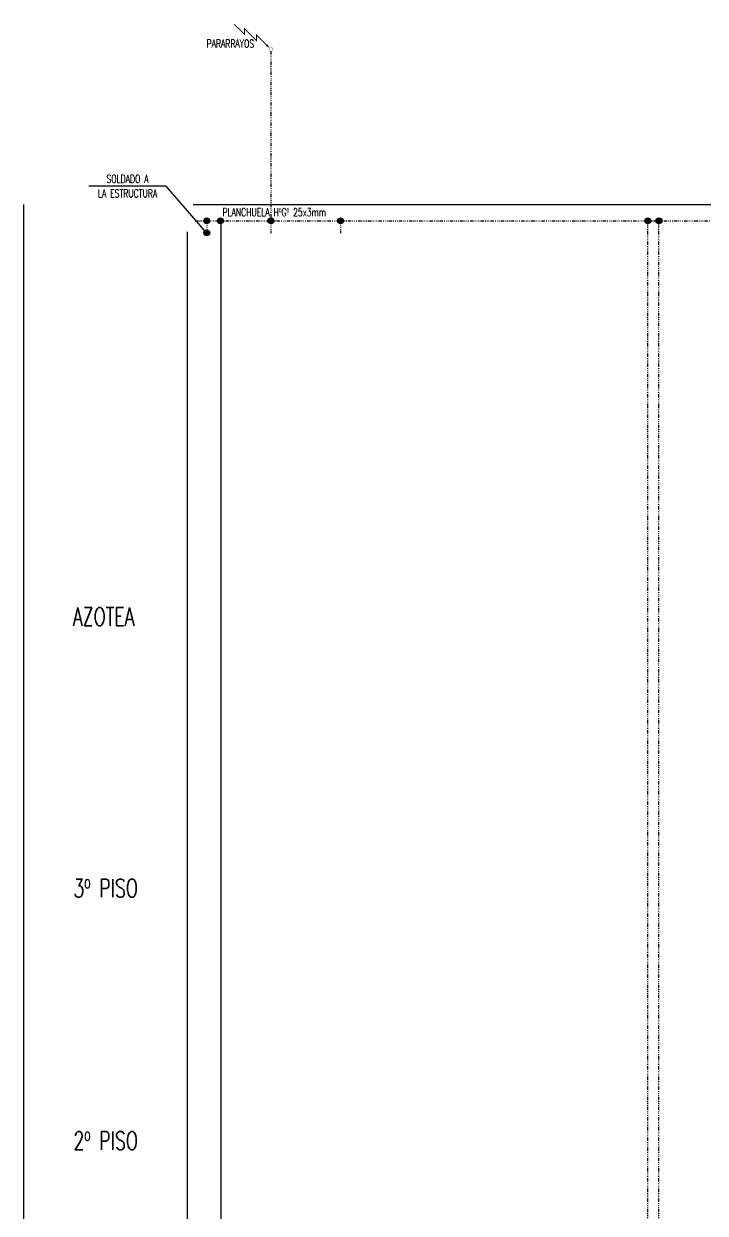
# Model space of a CAD drawing. Extents: x 2998 to 3854, y 1175 to 1727.
# Drawn here: x 2998.2 to 3138.7, y 1482 to 1727.3 of the extents above; entities that cross this region are included whole.
import ezdxf
from ezdxf.enums import TextEntityAlignment as Align

# ---------------------------------------------------------------- set-up
doc = ezdxf.new("R2010")
doc.units = 0
doc.linetypes.add('OCJ-ESQUEMAS UNIFILARES-CORREGIDOS IDO-REV.br$0$TIERRA', pattern=[2, 0.7, -0.25, 0.15, -0.25, 0, -0.25, 0.15, -0.25])
doc.layers.add('OCJ-ESQUEMAS UNIFILARES-CORREGIDOS IDO-REV.br$0$--PAT', color=30, linetype='Continuous')
doc.styles.add('OCJ-ESQUEMAS UNIFILARES-CORREGIDOS IDO-REV.br$0$ELE', font='SIMPLEX.shx', dxfattribs={"width": 0.7, "height": 0.22})
doc.styles.add('OCJ-ESQUEMAS UNIFILARES-CORREGIDOS IDO-REV.br$0$ROMANT', font='ROMANT.shx', dxfattribs={"width": 0.7})

# ---------------------------------------------------------------- blocks, each defined once
blk = doc.blocks.new('OCJ-ESQUEMAS UNIFILARES-CORREGIDOS IDO-REV.br$0$Pararrayos')
at = {"color": 30, "linetype": 'Continuous', "const_width": 0.026}
blk.add_lwpolyline([(0.119, 0.119), (0.393, 0.393), (0.393, 0.237), (0.724, 0.564), (0.724, 0.408), (1.009, 0.69)], dxfattribs=at)
at = {"color": 30, "linetype": 'Continuous', "const_width": 0.0078}
blk.add_lwpolyline([(-0.051, 0, 1), (0.051, 0, 1)], format="xyb", close=True, dxfattribs=at)
at = {"color": 30, "linetype": 'Continuous'}
blk.add_solid([(0.096, 0.143), (0.039, 0.039), (0.143, 0.096)], dxfattribs=at)

msp = doc.modelspace()

# ---------------------------------------------------------------- hatches: boundary and pattern name
at = {"layer": 'OCJ-ESQUEMAS UNIFILARES-CORREGIDOS IDO-REV.br$0$--PAT'}
h = msp.add_hatch(color=30, dxfattribs=at)
edge = h.paths.add_edge_path()
edge.add_arc((3035.93, 1686.67), 0.597, 0, 360)
h = msp.add_hatch(color=30, dxfattribs=at)
edge = h.paths.add_edge_path()
edge.add_arc((3038.73, 1686.67), 0.597, 0, 360)
h = msp.add_hatch(color=30, dxfattribs=at)
edge = h.paths.add_edge_path()
edge.add_arc((3049.15, 1686.67), 0.597, 0, 360)
h = msp.add_hatch(color=30, dxfattribs=at)
edge = h.paths.add_edge_path()
edge.add_arc((3063.52, 1686.67), 0.597, 0, 360)
h = msp.add_hatch(color=30, dxfattribs=at)
edge = h.paths.add_edge_path()
edge.add_arc((3126.83, 1686.67), 0.597, 0, 360)
h = msp.add_hatch(color=30, dxfattribs=at)
edge = h.paths.add_edge_path()
edge.add_arc((3129.13, 1686.67), 0.597, 0, 360)
h = msp.add_hatch(color=30, dxfattribs=at)
edge = h.paths.add_edge_path()
edge.add_arc((3035.93, 1684.21), 0.597, 0, 360)

# ---------------------------------------------------------------- linework, layer by layer
for p, q in [((2998.22, 1237.27), (2998.22, 1690.05)), ((3033.12, 1690.05), (3854.06, 1690.05)), ((3031.97, 1256.86), (3031.97, 1684.39))]:
    msp.add_line(p, q)
at = {"layer": 'OCJ-ESQUEMAS UNIFILARES-CORREGIDOS IDO-REV.br$0$--PAT', "color": 30, "linetype": 'OCJ-ESQUEMAS UNIFILARES-CORREGIDOS IDO-REV.br$0$TIERRA'}
for p, q in [((3049.15, 1721.65), (3049.15, 1686.67)), ((3033.51, 1686.67), (3148.73, 1686.67)), ((3035.93, 1686.67), (3035.93, 1684.12)), ((3049.15, 1686.67), (3049.15, 1684.12)), ((3063.52, 1686.67), (3063.52, 1684.12))]:
    msp.add_line(p, q, dxfattribs=at)
at = {"layer": 'OCJ-ESQUEMAS UNIFILARES-CORREGIDOS IDO-REV.br$0$--PAT', "color": 7}
for p, q in [((3027.56, 1693.84), (3011.62, 1693.84)), ((3035.93, 1684.12), (3027.56, 1693.84))]:
    msp.add_line(p, q, dxfattribs=at)
at = {"layer": 'OCJ-ESQUEMAS UNIFILARES-CORREGIDOS IDO-REV.br$0$--PAT'}
msp.add_line((3038.97, 1259.68), (3038.88, 1686.36), dxfattribs=at)
at = {"layer": 'OCJ-ESQUEMAS UNIFILARES-CORREGIDOS IDO-REV.br$0$--PAT', "linetype": 'OCJ-ESQUEMAS UNIFILARES-CORREGIDOS IDO-REV.br$0$TIERRA'}
for p, q in [((3126.83, 1276.42), (3126.83, 1686.08)), ((3129.13, 1276.42), (3129.13, 1686.08))]:
    msp.add_line(p, q, dxfattribs=at)
at = {"layer": 'OCJ-ESQUEMAS UNIFILARES-CORREGIDOS IDO-REV.br$0$--PAT', "color": 30}
for centre in [(3035.93, 1686.67), (3038.73, 1686.67), (3049.15, 1686.67), (3063.52, 1686.67), (3126.83, 1686.67), (3129.13, 1686.67), (3035.93, 1684.21)]:
    msp.add_circle(centre, 0.597, dxfattribs=at)

# ---------------------------------------------------------------- block references
at = {"layer": 'OCJ-ESQUEMAS UNIFILARES-CORREGIDOS IDO-REV.br$0$--PAT', "xscale": -7.5, "yscale": 7.5, "zscale": 7.5}
msp.add_blockref('OCJ-ESQUEMAS UNIFILARES-CORREGIDOS IDO-REV.br$0$Pararrayos', (3049.15, 1722.03), dxfattribs=at)

# ---------------------------------------------------------------- texts
at = {"style": 'OCJ-ESQUEMAS UNIFILARES-CORREGIDOS IDO-REV.br$0$ROMANT', "width": 0.7}
for s, p in [('AZOTEA', (3014.69, 1603.16)), ('3º PISO', (3015.09, 1547.16)), ('2º PISO', (3015.09, 1495.08))]:
    msp.add_text(s, height=3.75, dxfattribs=at).set_placement(p, align=Align.CENTER)
at = {"layer": 'OCJ-ESQUEMAS UNIFILARES-CORREGIDOS IDO-REV.br$0$--PAT', "color": 7, "style": 'OCJ-ESQUEMAS UNIFILARES-CORREGIDOS IDO-REV.br$0$ELE', "width": 0.7}
for s, p in [('PARARRAYOS', (3040.79, 1722.38)), ('SOLDADO A', (3019.59, 1694.48)), ('LA ESTRUCTURA', (3019.59, 1691.5)), ('PLANCHUELA HºGº 25x3mm', (3049.82, 1687.61))]:
    msp.add_text(s, height=1.65, dxfattribs=at).set_placement(p, align=Align.CENTER)

doc.saveas('drawing.dxf')
